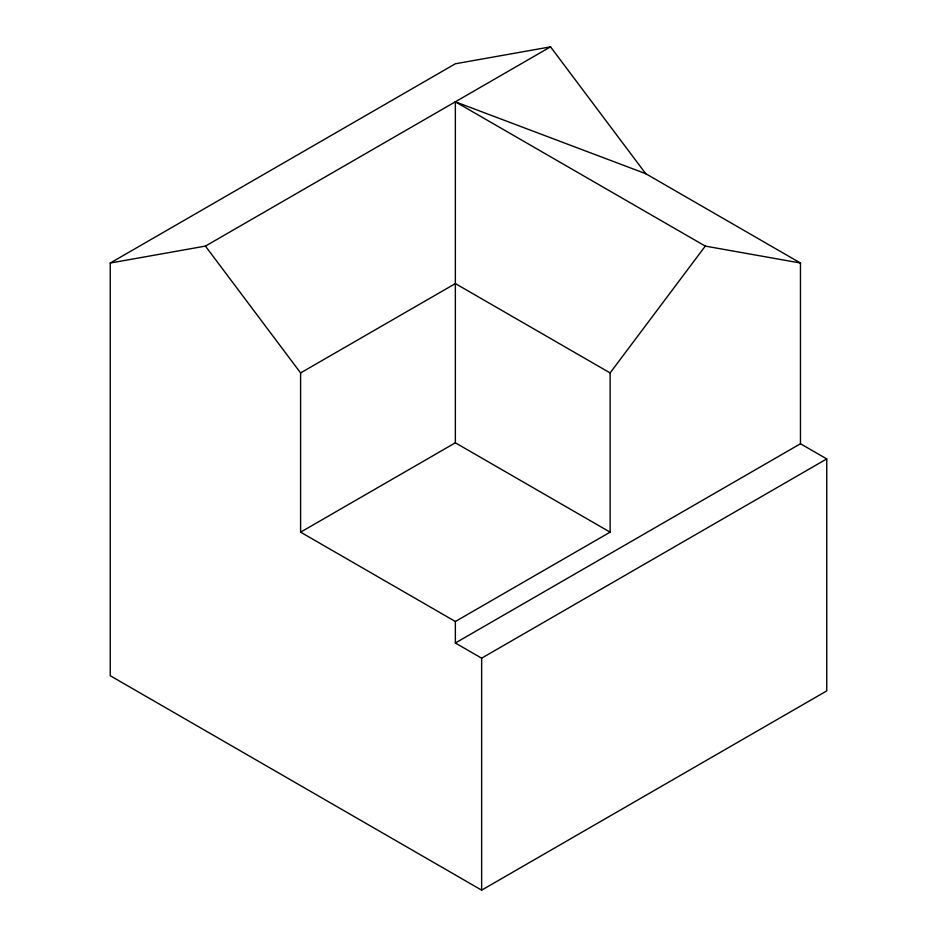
<?xml version="1.0" encoding="UTF-8"?>
<svg xmlns="http://www.w3.org/2000/svg" width="937" height="937" viewBox="0 0 937 937"><rect width="100%" height="100%" fill="white"/><g stroke="black" fill="none" stroke-linecap="round" stroke-linejoin="round"><path stroke-width="1.41" d="M455.359 621.5L610.116 532.157L610.116 372.926L705.292 246.103L800.467 263.028L800.467 443.751L455.359 643.005L455.359 621.5L300.601 532.157L300.601 372.926L205.426 246.103L110.25 263.028L110.25 675.729L481.641 890.15L826.75 690.897L826.75 458.919L800.467 443.751M110.25 263.028L455.359 63.775L550.534 46.85L645.722 173.685L800.467 263.028M205.426 246.103L550.534 46.85M300.601 372.926L455.359 283.583L610.116 372.926M300.601 532.157L455.359 442.803L610.116 532.157M455.359 643.005L481.641 658.172L826.75 458.919M455.359 442.803L455.359 101.805L645.722 173.685M455.359 101.805L705.292 246.103M481.641 658.172L481.641 890.15"/></g></svg>
